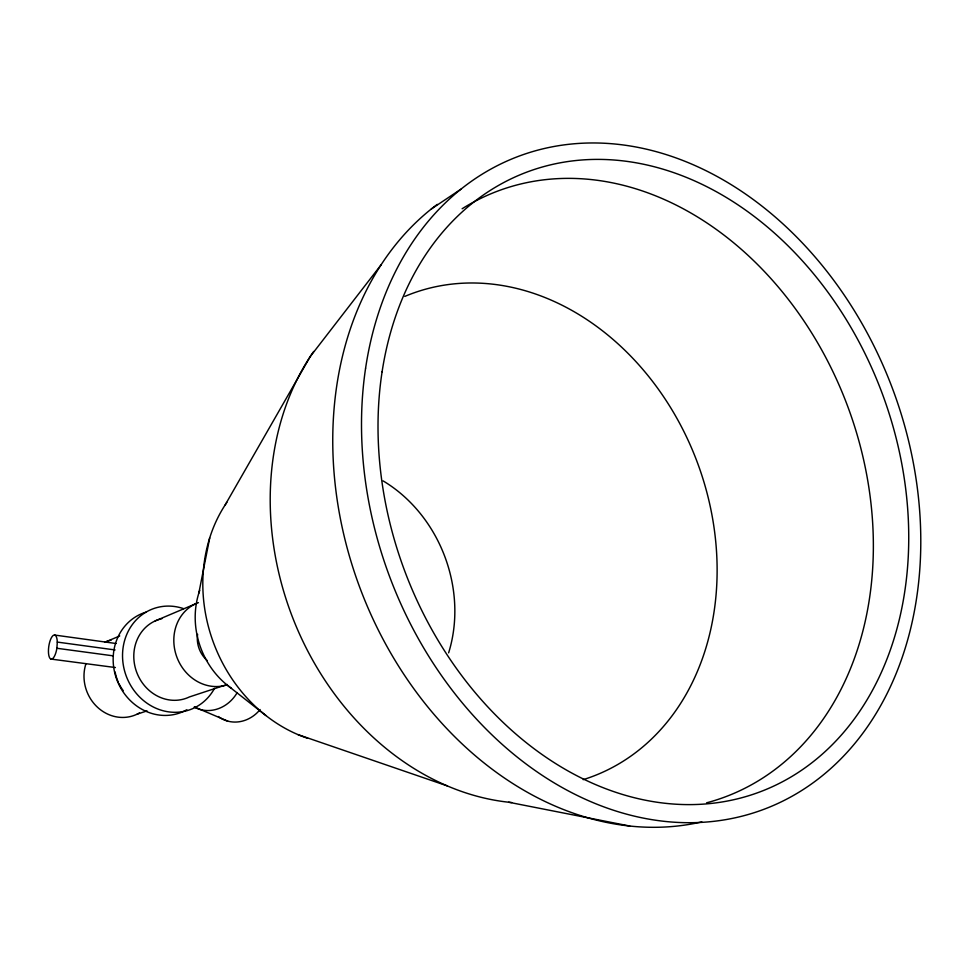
<?xml version="1.0" encoding="UTF-8"?>
<svg xmlns="http://www.w3.org/2000/svg" width="969" height="969" viewBox="0 0 969 969"><rect width="100%" height="100%" fill="white"/><g stroke="black" fill="none" stroke-linecap="round" stroke-linejoin="round"><path stroke-width="1.45" d="M57.304 642.084L56.88 648.273A12.161 4.142 -82 0 1 49.71 657.939A12.161 4.142 -82 0 1 51.03 638.45A12.161 4.142 -82 0 1 57.304 642.084L115.069 649.945M198.815 593.185L209.704 537.94M225.196 504.873L310.225 356.58L381.12 264.791M431.253 209.038L460.844 189.246M119.72 635.955L104.652 642.326A39.438 36.144 69.4 0 1 111.06 640.182M155.185 620.923L195.75 603.735M137.126 714.165L147.046 710.895M227.243 684.477L189.44 696.929A41.703 37.634 69.4 0 1 136.399 671.444A41.703 37.634 69.4 0 1 161.859 618.694M50.945 659.065L115.384 667.544M56.88 648.273L113.216 655.856M54.761 635.07L116.159 643.525M508.64 802.223L629.753 826.036M297.98 734.611L447.145 785.847M194.466 706.995L227.788 721.13M228.078 685.81L265.894 715.534M139.5 712.905A39.438 36.144 69.4 0 1 97.59 707.334A39.438 36.144 69.4 0 1 85.987 663.583M186.835 709.732A53.174 48.123 69.4 0 1 117.697 681.849A53.174 48.123 69.4 0 1 145.907 612.178M214.537 688.317A53.731 48.486 69.4 0 1 151.503 706.038A53.731 48.486 69.4 0 1 125.243 638.45A53.731 48.486 69.4 0 1 183.577 608.641M227.424 684.732A43.532 38.784 69.4 0 1 176.576 656.328A43.532 38.784 69.4 0 1 198.439 602.657M207.318 660.652A26.769 23.789 69.4 0 1 197.603 634.259M231.506 688.353A78.55 68.835 69.4 0 1 199.771 590.327M307.851 738.354A148.523 127.314 69.4 0 1 226.831 502.426M511.668 802.526A272.689 220.944 69.4 0 1 298.234 631.134A272.689 220.944 69.4 0 1 313.677 351.468M701.835 821.894A340.591 265.24 69.4 0 1 367.53 606.8A340.591 265.24 69.4 0 1 437.298 204.374M462.14 208.747A323.561 251.795 69.4 0 1 842.606 393.378A323.561 251.795 69.4 0 1 706.595 802.816M404.8 296.417A257.754 208.638 69.4 0 1 697.741 463.521A257.754 208.638 69.4 0 1 583.181 779.657M383.082 480.89A135.951 116.45 69.4 0 1 448.635 652.84M123.196 690.618A41.352 37.537 69.4 0 1 118.945 683.617M118.375 682.394A41.352 37.537 69.4 0 1 115.105 671.989M237.223 692.569A34.654 31.056 -64.4 0 1 194.26 707.091M260.116 709.538A33.576 30.293 -64.6 0 1 218.316 716.527M365.592 368.244A348.779 268.437 69.4 0 0 737.639 817.242A348.779 268.437 69.4 0 0 820.174 263.023A348.779 268.437 69.4 0 0 365.592 368.244M382.089 371.817A331.095 254.726 69.4 0 0 733.848 799.691A331.095 254.726 69.4 0 0 814.154 274.481A331.095 254.726 69.4 0 0 382.089 371.817"/></g></svg>
